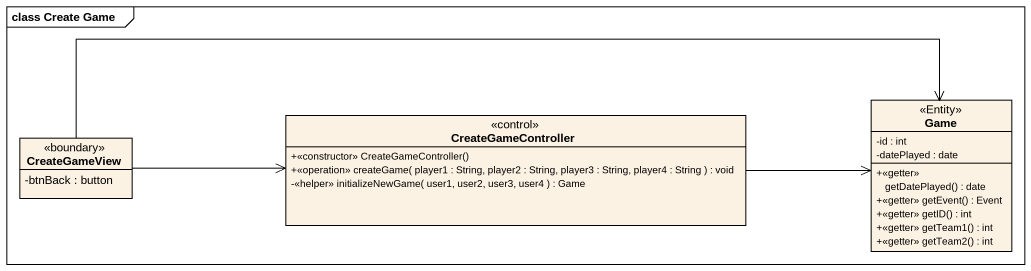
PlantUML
@startuml
mainframe class Create Game
hide circle
hide empty members
skinparam classAttributeIconSize 0
class CreateGameController <<control>> {
  +<<constructor>> CreateGameController()
  +<<operation>> createGame( player1 : String, player2 : String, player3 : String, player4 : String ) : void
  -<<helper>> initializeNewGame( user1, user2, user3, user4 ) : Game
}
class Game <<Entity>> {
  -id : int
  -datePlayed : date
  +<<getter>> getDatePlayed() : date
  +<<getter>> getEvent() : Event
  +<<getter>> getID() : int
  +<<getter>> getTeam1() : int
  +<<getter>> getTeam2() : int
}
class CreateGameView <<boundary>> {
  -btnBack : button
}
CreateGameController -right-> Game
CreateGameView -right-> CreateGameController
CreateGameView -right-> Game
@enduml
